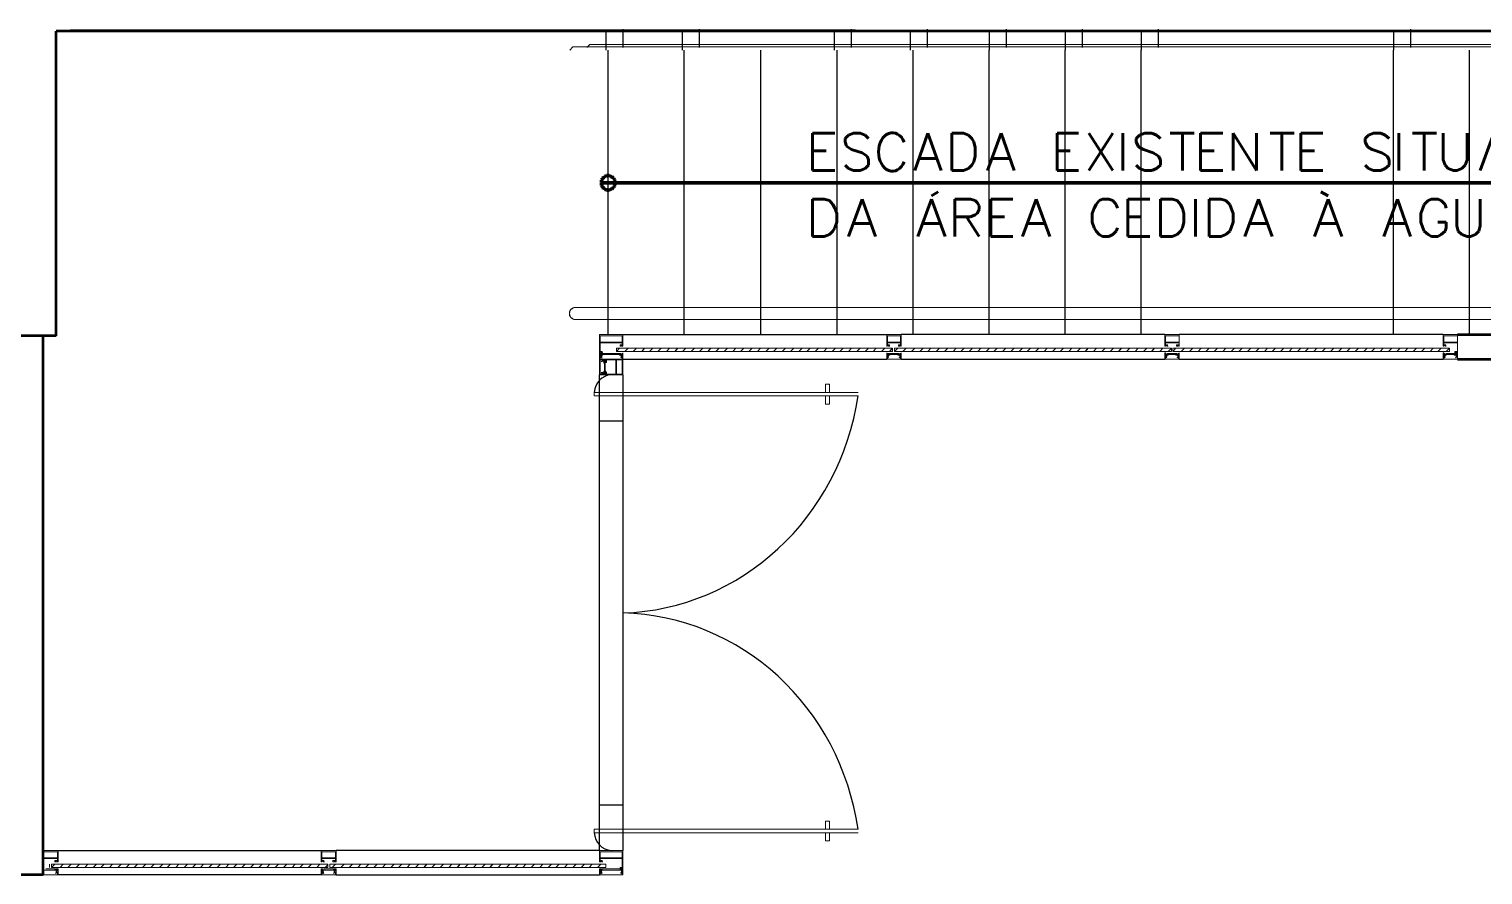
# Model space of a CAD drawing. Header units: millimetres. Extents: x -8 to 5830, y -596 to 3598.
# Drawn here: x 1672.449 to 1677.171, y 2387.204 to 2389.951 of the extents above; entities that cross this region are included whole.
import ezdxf

# ---------------------------------------------------------------- set-up
doc = ezdxf.new("R2010")
doc.units = ezdxf.units.MM
doc.layers.get('0').update_dxf_attribs({"color": 9})

msp = doc.modelspace()

# ---------------------------------------------------------------- linework, layer by layer
at = {"lineweight": 50}
for p, q in [((1679.058, 2389.9444), (1672.5372, 2389.9444)), ((1672.5372, 2388.9541), (1672.5372, 2389.9444)), ((1672.5372, 2388.9541), (1672.3958, 2388.9541)), ((1672.495, 2387.2037), (1672.495, 2388.9541)), ((1677.0876, 2388.9585), (1678.6938, 2388.9585)), ((1677.0876, 2388.879), (1677.2797, 2388.879)), ((1672.495, 2387.2037), (1672.419, 2387.2037))]:
    msp.add_line(p, q, dxfattribs=at)
msp.add_line((1675.1326, 2389.9475), (1672.5826, 2389.9475))
at = {"lineweight": 25}
for p, q in [((1674.3239, 2389.8823), (1674.3239, 2389.9444)), ((1674.3791, 2389.8911), (1674.3791, 2389.9507)), ((1674.5706, 2389.9444), (1674.5706, 2389.8823)), ((1674.6259, 2389.9507), (1674.6259, 2389.8911)), ((1675.0642, 2389.9444), (1675.0642, 2389.8823)), ((1675.1195, 2389.9507), (1675.1195, 2389.8911)), ((1675.311, 2389.9444), (1675.311, 2389.8823)), ((1675.3662, 2389.9507), (1675.3662, 2389.8911)), ((1675.5676, 2389.9444), (1675.5676, 2389.8823)), ((1675.6229, 2389.9507), (1675.6229, 2389.8911)), ((1675.8144, 2389.9444), (1675.8144, 2389.8823)), ((1675.8697, 2389.9507), (1675.8697, 2389.8911)), ((1676.0612, 2389.9444), (1676.0612, 2389.8823)), ((1676.1164, 2389.9507), (1676.1164, 2389.8911)), ((1676.8805, 2389.9444), (1676.8805, 2389.8823)), ((1676.9357, 2389.9507), (1676.9357, 2389.8911)), ((1674.3291, 2389.8823), (1674.3291, 2388.9585)), ((1674.576, 2389.8823), (1674.576, 2388.9585)), ((1674.8251, 2389.8823), (1674.8251, 2388.9585)), ((1675.072, 2389.8823), (1675.072, 2388.9585)), ((1675.3189, 2389.8823), (1675.3189, 2388.9585)), ((1675.5659, 2389.8823), (1675.5659, 2388.9585)), ((1675.8128, 2389.8823), (1675.8128, 2388.9585)), ((1676.0598, 2389.8823), (1676.0598, 2388.9585)), ((1676.8787, 2389.8823), (1676.8787, 2388.9585)), ((1677.1256, 2389.8823), (1677.1256, 2388.9585)), ((1674.3776, 2388.9585), (1675.2345, 2388.9585)), ((1676.1378, 2388.9585), (1675.2809, 2388.9585)), ((1677.0412, 2388.9585), (1676.1843, 2388.9585)), ((1674.3671, 2388.9143), (1674.3565, 2388.9033)), ((1674.3945, 2388.9143), (1674.3839, 2388.9033)), ((1674.4114, 2388.9033), (1674.4219, 2388.9143)), ((1674.4473, 2388.9143), (1674.4388, 2388.9033)), ((1674.4747, 2388.9143), (1674.4642, 2388.9033)), ((1674.5021, 2388.9143), (1674.4916, 2388.9033)), ((1674.5296, 2388.9143), (1674.519, 2388.9033)), ((1674.5549, 2388.9143), (1674.5465, 2388.9033)), ((1674.5718, 2388.9033), (1674.5823, 2388.9143)), ((1674.6098, 2388.9143), (1674.5992, 2388.9033)), ((1674.6267, 2388.9033), (1674.6372, 2388.9143)), ((1674.6625, 2388.9143), (1674.6541, 2388.9033)), ((1674.69, 2388.9143), (1674.6794, 2388.9033)), ((1674.7174, 2388.9143), (1674.7069, 2388.9033)), ((1674.7343, 2388.9033), (1674.7449, 2388.9143)), ((1674.7702, 2388.9143), (1674.7596, 2388.9033)), ((1674.7976, 2388.9143), (1674.7871, 2388.9033)), ((1674.8251, 2388.9143), (1674.8145, 2388.9033)), ((1674.8419, 2388.9033), (1674.8525, 2388.9143)), ((1674.8673, 2388.9033), (1674.8778, 2388.9143)), ((1674.8947, 2388.9033), (1674.9053, 2388.9143)), ((1674.9327, 2388.9143), (1674.9221, 2388.9033)), ((1674.9496, 2388.9033), (1674.9601, 2388.9143)), ((1674.9749, 2388.9033), (1674.9855, 2388.9143)), ((1675.0024, 2388.9033), (1675.0129, 2388.9143)), ((1675.0403, 2388.9143), (1675.0298, 2388.9033)), ((1675.0572, 2388.9033), (1675.0678, 2388.9143)), ((1675.0826, 2388.9033), (1675.0931, 2388.9143)), ((1675.11, 2388.9033), (1675.1205, 2388.9143)), ((1675.1374, 2388.9033), (1675.148, 2388.9143)), ((1675.1754, 2388.9143), (1675.1649, 2388.9033)), ((1675.2007, 2388.9143), (1675.1902, 2388.9033)), ((1675.2176, 2388.9033), (1675.2282, 2388.9143)), ((1675.2451, 2388.9033), (1675.2535, 2388.9143)), ((1675.2598, 2388.9033), (1675.2704, 2388.9143)), ((1675.2873, 2388.9033), (1675.2978, 2388.9143)), ((1675.3147, 2388.9033), (1675.3253, 2388.9143)), ((1675.3422, 2388.9033), (1675.3527, 2388.9143)), ((1675.3675, 2388.9033), (1675.378, 2388.9143)), ((1675.3949, 2388.9033), (1675.4055, 2388.9143)), ((1675.4224, 2388.9033), (1675.4329, 2388.9143)), ((1675.4498, 2388.9033), (1675.4603, 2388.9143)), ((1675.4751, 2388.9033), (1675.4857, 2388.9143)), ((1675.5026, 2388.9033), (1675.5131, 2388.9143)), ((1675.53, 2388.9033), (1675.5405, 2388.9143)), ((1675.5574, 2388.9033), (1675.568, 2388.9143)), ((1675.5828, 2388.9033), (1675.5933, 2388.9143)), ((1675.6102, 2388.9033), (1675.6208, 2388.9143)), ((1675.6376, 2388.9033), (1675.6482, 2388.9143)), ((1675.6651, 2388.9033), (1675.6756, 2388.9143)), ((1675.6904, 2388.9033), (1675.701, 2388.9143)), ((1675.7178, 2388.9033), (1675.7284, 2388.9143)), ((1675.7453, 2388.9033), (1675.7558, 2388.9143)), ((1675.7727, 2388.9033), (1675.7833, 2388.9143)), ((1675.798, 2388.9033), (1675.8086, 2388.9143)), ((1675.8255, 2388.9033), (1675.836, 2388.9143)), ((1675.8529, 2388.9033), (1675.8635, 2388.9143)), ((1675.8804, 2388.9033), (1675.8888, 2388.9143)), ((1675.9057, 2388.9033), (1675.9162, 2388.9143)), ((1675.9331, 2388.9033), (1675.9437, 2388.9143)), ((1675.9606, 2388.9033), (1675.9711, 2388.9143)), ((1675.988, 2388.9033), (1675.9964, 2388.9143)), ((1676.0133, 2388.9033), (1676.0239, 2388.9143)), ((1676.0408, 2388.9033), (1676.0513, 2388.9143)), ((1676.0682, 2388.9033), (1676.0787, 2388.9143)), ((1676.0956, 2388.9033), (1676.1041, 2388.9143)), ((1676.121, 2388.9033), (1676.1315, 2388.9143)), ((1676.1484, 2388.9033), (1676.1589, 2388.9143)), ((1676.1632, 2388.9033), (1676.1737, 2388.9143)), ((1676.1906, 2388.9033), (1676.2012, 2388.9143)), ((1676.218, 2388.9033), (1676.2286, 2388.9143)), ((1676.2455, 2388.9033), (1676.256, 2388.9143)), ((1676.2708, 2388.9033), (1676.2814, 2388.9143)), ((1676.2982, 2388.9033), (1676.3088, 2388.9143)), ((1676.3257, 2388.9033), (1676.3362, 2388.9143)), ((1676.3531, 2388.9033), (1676.3637, 2388.9143)), ((1676.3784, 2388.9033), (1676.389, 2388.9143)), ((1676.4059, 2388.9033), (1676.4164, 2388.9143)), ((1676.4333, 2388.9033), (1676.4439, 2388.9143)), ((1676.4608, 2388.9033), (1676.4713, 2388.9143)), ((1676.4861, 2388.9033), (1676.4966, 2388.9143)), ((1676.5135, 2388.9033), (1676.5241, 2388.9143)), ((1676.541, 2388.9033), (1676.5515, 2388.9143)), ((1676.5684, 2388.9033), (1676.579, 2388.9143)), ((1676.5937, 2388.9033), (1676.6043, 2388.9143)), ((1676.6212, 2388.9033), (1676.6317, 2388.9143)), ((1676.6486, 2388.9033), (1676.6592, 2388.9143)), ((1676.676, 2388.9033), (1676.6866, 2388.9143)), ((1676.7014, 2388.9033), (1676.7119, 2388.9143)), ((1676.7288, 2388.9033), (1676.7394, 2388.9143)), ((1676.7562, 2388.9033), (1676.7668, 2388.9143)), ((1676.7837, 2388.9033), (1676.7942, 2388.9143)), ((1676.809, 2388.9033), (1676.8196, 2388.9143)), ((1676.8364, 2388.9033), (1676.847, 2388.9143)), ((1676.8639, 2388.9033), (1676.8744, 2388.9143)), ((1676.8913, 2388.9033), (1676.9019, 2388.9143)), ((1676.9166, 2388.9033), (1676.9272, 2388.9143)), ((1676.9441, 2388.9033), (1676.9546, 2388.9143)), ((1676.9715, 2388.9033), (1676.9821, 2388.9143)), ((1676.999, 2388.9033), (1677.0095, 2388.9143)), ((1677.0243, 2388.9033), (1677.0348, 2388.9143)), ((1677.0517, 2388.9033), (1677.0623, 2388.9143)), ((1674.3776, 2388.879), (1675.2345, 2388.879)), ((1675.2809, 2388.879), (1676.1378, 2388.879)), ((1676.1843, 2388.879), (1677.0412, 2388.879)), ((1674.3016, 2387.2833), (1674.3016, 2388.8281)), ((1674.3776, 2388.8281), (1674.3776, 2387.2833)), ((1674.3776, 2388.6778), (1674.3016, 2388.6778)), ((1674.3016, 2387.4313), (1674.3776, 2387.4313)), ((1672.5435, 2387.2833), (1673.3983, 2387.2833)), ((1674.3016, 2387.2833), (1673.4469, 2387.2833)), ((1672.533, 2387.2391), (1672.5224, 2387.228)), ((1673.3983, 2387.2037), (1672.5435, 2387.2037)), ((1672.5499, 2387.228), (1672.5604, 2387.2391)), ((1672.5857, 2387.2391), (1672.5752, 2387.228)), ((1672.6026, 2387.228), (1672.6132, 2387.2391)), ((1672.6301, 2387.228), (1672.6406, 2387.2391)), ((1672.668, 2387.2391), (1672.6575, 2387.228)), ((1672.6828, 2387.228), (1672.6934, 2387.2391)), ((1672.7103, 2387.228), (1672.7208, 2387.2391)), ((1672.7377, 2387.228), (1672.7482, 2387.2391)), ((1672.7651, 2387.228), (1672.7757, 2387.2391)), ((1672.801, 2387.2391), (1672.7905, 2387.228)), ((1672.8179, 2387.228), (1672.8285, 2387.2391)), ((1672.8559, 2387.2391), (1672.8453, 2387.228)), ((1672.8728, 2387.228), (1672.8833, 2387.2391)), ((1672.8981, 2387.228), (1672.9087, 2387.2391)), ((1672.9255, 2387.228), (1672.9361, 2387.2391)), ((1672.9635, 2387.2391), (1672.953, 2387.228)), ((1672.9804, 2387.228), (1672.991, 2387.2391)), ((1673.0057, 2387.228), (1673.0163, 2387.2391)), ((1673.0332, 2387.228), (1673.0437, 2387.2391)), ((1673.0606, 2387.228), (1673.0712, 2387.2391)), ((1673.0881, 2387.228), (1673.0986, 2387.2391)), ((1673.1239, 2387.2391), (1673.1134, 2387.228)), ((1673.1514, 2387.2391), (1673.1408, 2387.228)), ((1673.1788, 2387.2391), (1673.1683, 2387.228)), ((1673.2062, 2387.2391), (1673.1957, 2387.228)), ((1673.2316, 2387.2391), (1673.221, 2387.228)), ((1673.259, 2387.2391), (1673.2485, 2387.228)), ((1673.2759, 2387.228), (1673.2864, 2387.2391)), ((1673.3033, 2387.228), (1673.3139, 2387.2391)), ((1673.3287, 2387.228), (1673.3392, 2387.2391)), ((1673.3561, 2387.228), (1673.3666, 2387.2391)), ((1673.3835, 2387.228), (1673.3941, 2387.2391)), ((1673.411, 2387.228), (1673.4194, 2387.2368)), ((1673.4447, 2387.2391), (1673.4342, 2387.228)), ((1673.4469, 2387.2037), (1674.3016, 2387.2037)), ((1673.4616, 2387.228), (1673.4722, 2387.2391)), ((1673.4891, 2387.228), (1673.4996, 2387.2391)), ((1673.5271, 2387.2391), (1673.5165, 2387.228)), ((1673.5418, 2387.228), (1673.5524, 2387.2391)), ((1673.5693, 2387.228), (1673.5798, 2387.2391)), ((1673.5967, 2387.228), (1673.6073, 2387.2391)), ((1673.6241, 2387.228), (1673.6347, 2387.2391)), ((1673.6495, 2387.228), (1673.66, 2387.2391)), ((1673.6769, 2387.228), (1673.6875, 2387.2391)), ((1673.7149, 2387.2391), (1673.7043, 2387.228)), ((1673.7402, 2387.2391), (1673.7318, 2387.228)), ((1673.7571, 2387.228), (1673.7677, 2387.2391)), ((1673.7951, 2387.2391), (1673.7845, 2387.228)), ((1673.812, 2387.228), (1673.8225, 2387.2391)), ((1673.8479, 2387.2391), (1673.8394, 2387.228)), ((1673.8647, 2387.228), (1673.8753, 2387.2391)), ((1673.8922, 2387.228), (1673.9027, 2387.2391)), ((1673.9196, 2387.228), (1673.9302, 2387.2391)), ((1673.9471, 2387.228), (1673.9555, 2387.2391)), ((1673.9724, 2387.228), (1673.9829, 2387.2391)), ((1674.0104, 2387.2391), (1673.9998, 2387.228)), ((1674.0378, 2387.2391), (1674.0273, 2387.228)), ((1674.0631, 2387.2391), (1674.0526, 2387.228)), ((1674.08, 2387.228), (1674.0906, 2387.2391)), ((1674.118, 2387.2391), (1674.1075, 2387.228)), ((1674.1455, 2387.2391), (1674.1349, 2387.228)), ((1674.1708, 2387.2391), (1674.1602, 2387.228)), ((1674.1877, 2387.228), (1674.1982, 2387.2391)), ((1674.2151, 2387.228), (1674.2257, 2387.2391)), ((1674.2425, 2387.228), (1674.2531, 2387.2391)), ((1674.2784, 2387.2391), (1674.2679, 2387.228)), ((1674.2953, 2387.228), (1674.3059, 2387.2391))]:
    msp.add_line(p, q, dxfattribs=at)
at = {"lineweight": 20}
for p, q in [((1674.2153, 2389.8927), (1674.2054, 2389.8823)), ((1678.6869, 2389.8927), (1674.2153, 2389.8927)), ((1674.2706, 2389.9011), (1674.2607, 2389.8911)), ((1678.7422, 2389.9011), (1674.2706, 2389.9011)), ((1674.2046, 2389.0337), (1674.2067, 2389.0381)), ((1674.2067, 2389.0381), (1674.2088, 2389.0403)), ((1674.2088, 2389.0403), (1674.213, 2389.0425)), ((1674.213, 2389.0425), (1674.2151, 2389.0447)), ((1674.2151, 2389.0447), (1674.2193, 2389.0469)), ((1674.2193, 2389.0469), (1678.6938, 2389.0469)), ((1674.2046, 2389.0204), (1674.2046, 2389.0337)), ((1674.2067, 2389.0182), (1674.2046, 2389.0204)), ((1674.2088, 2389.0138), (1674.2067, 2389.0182)), ((1674.213, 2389.0116), (1674.2088, 2389.0138)), ((1674.2151, 2389.0094), (1674.213, 2389.0116)), ((1674.2193, 2389.0071), (1674.2151, 2389.0094)), ((1678.6938, 2389.0071), (1674.2193, 2389.0071)), ((1677.2797, 2388.9585), (1674.3016, 2388.9585)), ((1674.3016, 2388.9585), (1674.3016, 2388.8281)), ((1674.3755, 2388.9541), (1674.3037, 2388.9541)), ((1674.3037, 2388.9541), (1674.3037, 2388.9342)), ((1674.3755, 2388.9342), (1674.3755, 2388.9541)), ((1674.3776, 2388.9209), (1674.3776, 2388.9585)), ((1675.2345, 2388.9209), (1675.2345, 2388.9585)), ((1675.2788, 2388.9541), (1675.2366, 2388.9541)), ((1675.2366, 2388.9541), (1675.2366, 2388.9342)), ((1675.2788, 2388.9342), (1675.2788, 2388.9541)), ((1675.2809, 2388.9585), (1675.2809, 2388.9209)), ((1676.1378, 2388.9585), (1676.1378, 2388.9209)), ((1676.1843, 2388.9541), (1676.14, 2388.9541)), ((1676.14, 2388.9541), (1676.14, 2388.9342)), ((1676.1843, 2388.9209), (1676.1843, 2388.9585)), ((1677.0412, 2388.9585), (1677.0412, 2388.9209)), ((1677.0876, 2388.9541), (1677.0433, 2388.9541)), ((1677.0433, 2388.9541), (1677.0433, 2388.9342)), ((1677.0876, 2388.9585), (1677.0876, 2388.879)), ((1674.3037, 2388.9342), (1674.3755, 2388.9342)), ((1674.3037, 2388.9033), (1674.3037, 2388.932)), ((1674.3037, 2388.932), (1674.3755, 2388.932)), ((1674.3037, 2388.9033), (1674.3101, 2388.9033)), ((1674.3037, 2388.9011), (1674.308, 2388.9011)), ((1674.3037, 2388.9011), (1674.3037, 2388.8922)), ((1674.308, 2388.8966), (1674.3037, 2388.8966)), ((1674.3037, 2388.89), (1674.3059, 2388.8944)), ((1674.3059, 2388.8966), (1674.3059, 2388.8944)), ((1674.3059, 2388.8944), (1674.3101, 2388.8944)), ((1674.308, 2388.8988), (1674.308, 2388.9011)), ((1674.308, 2388.8988), (1674.3122, 2388.8988)), ((1674.3101, 2388.9033), (1674.3101, 2388.8988)), ((1674.3101, 2388.8944), (1674.3101, 2388.8966)), ((1674.3101, 2388.8966), (1674.3713, 2388.8966)), ((1674.3122, 2388.8922), (1674.3122, 2388.8944)), ((1674.3122, 2388.8944), (1674.3671, 2388.8944)), ((1675.2535, 2388.9143), (1674.3565, 2388.9143)), ((1674.3565, 2388.9143), (1674.3565, 2388.9033)), ((1674.3565, 2388.9033), (1675.2535, 2388.9033)), ((1674.3671, 2388.8922), (1674.3671, 2388.8944)), ((1674.3692, 2388.9254), (1674.3755, 2388.9254)), ((1674.3692, 2388.9254), (1674.3692, 2388.9209)), ((1674.3692, 2388.9209), (1674.3734, 2388.9209)), ((1674.3692, 2388.8944), (1674.3692, 2388.8966)), ((1674.3755, 2388.8944), (1674.3692, 2388.8944)), ((1674.3713, 2388.9209), (1674.3713, 2388.9232)), ((1674.3713, 2388.9232), (1674.3755, 2388.9232)), ((1674.3755, 2388.8966), (1674.3734, 2388.8966)), ((1674.3755, 2388.9254), (1674.3755, 2388.932)), ((1674.3755, 2388.9232), (1674.3755, 2388.9209)), ((1674.3755, 2388.9209), (1674.3776, 2388.9209)), ((1674.3755, 2388.8966), (1674.3755, 2388.8944)), ((1674.3776, 2388.8944), (1674.3755, 2388.89)), ((1674.3776, 2388.8988), (1674.3776, 2388.8281)), ((1675.2345, 2388.9232), (1675.2408, 2388.9232)), ((1675.2345, 2388.9209), (1675.2366, 2388.9209)), ((1675.2345, 2388.8988), (1675.2345, 2388.879)), ((1675.2345, 2388.89), (1675.2366, 2388.8944)), ((1675.2366, 2388.9342), (1675.2788, 2388.9342)), ((1675.2366, 2388.932), (1675.2788, 2388.932)), ((1675.2366, 2388.932), (1675.2366, 2388.9254)), ((1675.243, 2388.9254), (1675.2366, 2388.9254)), ((1675.2366, 2388.8966), (1675.2366, 2388.8922)), ((1675.2366, 2388.8966), (1675.2387, 2388.8966)), ((1675.2366, 2388.8944), (1675.243, 2388.8944)), ((1675.2408, 2388.9232), (1675.2408, 2388.9209)), ((1675.2408, 2388.9209), (1675.2451, 2388.9209)), ((1675.2746, 2388.8966), (1675.2408, 2388.8966)), ((1675.243, 2388.9209), (1675.243, 2388.9254)), ((1675.243, 2388.8944), (1675.243, 2388.8966)), ((1675.2704, 2388.8944), (1675.2451, 2388.8944)), ((1675.2451, 2388.8944), (1675.2451, 2388.8922)), ((1675.2535, 2388.9033), (1675.2535, 2388.9143)), ((1676.1589, 2388.9143), (1675.2598, 2388.9143)), ((1675.2598, 2388.9143), (1675.2598, 2388.9033)), ((1675.2598, 2388.9033), (1676.1589, 2388.9033)), ((1675.2704, 2388.8922), (1675.2704, 2388.8944)), ((1675.2725, 2388.9209), (1675.2725, 2388.9254)), ((1675.2725, 2388.9254), (1675.2788, 2388.9254)), ((1675.2767, 2388.9209), (1675.2725, 2388.9209)), ((1675.2725, 2388.8944), (1675.2725, 2388.8966)), ((1675.2788, 2388.8944), (1675.2725, 2388.8944)), ((1675.2788, 2388.9232), (1675.2746, 2388.9232)), ((1675.2746, 2388.9232), (1675.2746, 2388.9209)), ((1675.2767, 2388.8966), (1675.2788, 2388.8966)), ((1675.2788, 2388.932), (1675.2788, 2388.9254)), ((1675.2788, 2388.9209), (1675.2788, 2388.9232)), ((1675.2809, 2388.9209), (1675.2788, 2388.9209)), ((1675.2788, 2388.8966), (1675.2788, 2388.8922)), ((1675.2809, 2388.8944), (1675.2788, 2388.89)), ((1675.2809, 2388.879), (1675.2809, 2388.8988)), ((1676.1378, 2388.9209), (1676.14, 2388.9209)), ((1676.1378, 2388.879), (1676.1378, 2388.8988)), ((1676.1378, 2388.8988), (1676.14, 2388.8988)), ((1676.14, 2388.9342), (1676.1843, 2388.9342)), ((1676.14, 2388.932), (1676.1843, 2388.932)), ((1676.14, 2388.9254), (1676.14, 2388.932)), ((1676.1463, 2388.9254), (1676.14, 2388.9254)), ((1676.14, 2388.9209), (1676.14, 2388.9232)), ((1676.14, 2388.9232), (1676.1442, 2388.9232)), ((1676.14, 2388.8922), (1676.14, 2388.8988)), ((1676.14, 2388.8966), (1676.1421, 2388.8966)), ((1676.1421, 2388.8944), (1676.14, 2388.89)), ((1676.1421, 2388.8966), (1676.1421, 2388.8944)), ((1676.1421, 2388.8944), (1676.1463, 2388.8944)), ((1676.1442, 2388.9232), (1676.1442, 2388.9209)), ((1676.1442, 2388.9209), (1676.1484, 2388.9209)), ((1676.1463, 2388.9209), (1676.1463, 2388.9254)), ((1676.1463, 2388.8944), (1676.1463, 2388.8966)), ((1676.1463, 2388.8966), (1676.1779, 2388.8966)), ((1676.1737, 2388.8944), (1676.1484, 2388.8944)), ((1676.1484, 2388.8944), (1676.1484, 2388.8922)), ((1676.1589, 2388.9033), (1676.1589, 2388.9143)), ((1677.0623, 2388.9143), (1676.1632, 2388.9143)), ((1676.1632, 2388.9143), (1676.1632, 2388.9033)), ((1676.1632, 2388.9033), (1677.0623, 2388.9033)), ((1676.1737, 2388.8922), (1676.1737, 2388.8944)), ((1676.1843, 2388.9254), (1676.1758, 2388.9254)), ((1676.1758, 2388.9254), (1676.1758, 2388.9209)), ((1676.1758, 2388.9209), (1676.1801, 2388.9209)), ((1676.1758, 2388.8966), (1676.1758, 2388.8944)), ((1676.1758, 2388.8944), (1676.1822, 2388.8944)), ((1676.1779, 2388.9209), (1676.1779, 2388.9232)), ((1676.1779, 2388.9232), (1676.1822, 2388.9232)), ((1676.1822, 2388.8966), (1676.1801, 2388.8966)), ((1676.1822, 2388.9232), (1676.1822, 2388.9209)), ((1676.1822, 2388.9209), (1676.1843, 2388.9209)), ((1676.1822, 2388.8966), (1676.1822, 2388.8922)), ((1676.1822, 2388.89), (1676.1843, 2388.8944)), ((1676.1843, 2388.8988), (1676.1843, 2388.879)), ((1677.0412, 2388.9209), (1677.0433, 2388.9209)), ((1677.0412, 2388.879), (1677.0412, 2388.8988)), ((1677.0412, 2388.8988), (1677.0433, 2388.8988)), ((1677.0433, 2388.9342), (1677.0876, 2388.9342)), ((1677.0433, 2388.932), (1677.0876, 2388.932)), ((1677.0433, 2388.9254), (1677.0433, 2388.932)), ((1677.0496, 2388.9254), (1677.0433, 2388.9254)), ((1677.0433, 2388.9209), (1677.0433, 2388.9232)), ((1677.0433, 2388.9232), (1677.0475, 2388.9232)), ((1677.0433, 2388.8922), (1677.0433, 2388.8988)), ((1677.0433, 2388.8966), (1677.0454, 2388.8966)), ((1677.0454, 2388.8944), (1677.0433, 2388.89)), ((1677.0454, 2388.8966), (1677.0454, 2388.8944)), ((1677.0454, 2388.8944), (1677.0496, 2388.8944)), ((1677.0475, 2388.9232), (1677.0475, 2388.9209)), ((1677.0517, 2388.9209), (1677.0475, 2388.9209)), ((1677.0496, 2388.9209), (1677.0496, 2388.9254)), ((1677.0496, 2388.8944), (1677.0496, 2388.8966)), ((1677.0496, 2388.8966), (1677.0876, 2388.8966)), ((1677.0771, 2388.8944), (1677.0517, 2388.8944)), ((1677.0517, 2388.8944), (1677.0517, 2388.8922)), ((1677.0623, 2388.9033), (1677.0623, 2388.9143)), ((1677.0771, 2388.8922), (1677.0771, 2388.8944)), ((1677.0792, 2388.9033), (1677.0792, 2388.8944)), ((1677.0876, 2388.9033), (1677.0792, 2388.9033)), ((1677.0792, 2388.8944), (1677.0855, 2388.8944)), ((1677.0813, 2388.8988), (1677.0813, 2388.9011)), ((1677.0813, 2388.9011), (1677.0876, 2388.9011)), ((1677.0834, 2388.8988), (1677.0813, 2388.8988)), ((1677.0834, 2388.8966), (1677.0834, 2388.8988)), ((1677.0855, 2388.8944), (1677.0855, 2388.8988)), ((1677.0876, 2388.8988), (1677.0855, 2388.8988)), ((1677.0876, 2388.8944), (1677.0855, 2388.89)), ((1674.3776, 2388.879), (1674.3016, 2388.879)), ((1674.3037, 2388.8922), (1674.3122, 2388.8922)), ((1674.3037, 2388.8878), (1674.3059, 2388.89)), ((1674.308, 2388.8834), (1674.3037, 2388.8878)), ((1674.3037, 2388.879), (1674.3037, 2388.8878)), ((1674.3122, 2388.8767), (1674.3037, 2388.8767)), ((1674.3037, 2388.8767), (1674.3037, 2388.8303)), ((1674.3059, 2388.89), (1674.3059, 2388.8922)), ((1674.308, 2388.89), (1674.3059, 2388.8878)), ((1674.3101, 2388.8878), (1674.3059, 2388.8834)), ((1674.308, 2388.8922), (1674.308, 2388.89)), ((1674.3101, 2388.8834), (1674.308, 2388.8834)), ((1674.3122, 2388.8745), (1674.308, 2388.8723)), ((1674.308, 2388.8701), (1674.3122, 2388.8745)), ((1674.308, 2388.8723), (1674.308, 2388.8701)), ((1674.3122, 2388.8723), (1674.3164, 2388.8767)), ((1674.3122, 2388.8745), (1674.3122, 2388.8767)), ((1674.3164, 2388.8745), (1674.3122, 2388.8745)), ((1674.3143, 2388.8723), (1674.3164, 2388.8723)), ((1674.3164, 2388.8767), (1674.3206, 2388.8767)), ((1674.3164, 2388.8657), (1674.3164, 2388.8767)), ((1674.3185, 2388.8657), (1674.3164, 2388.8657)), ((1674.3185, 2388.8679), (1674.3185, 2388.8745)), ((1674.3185, 2388.8745), (1674.3227, 2388.8745)), ((1674.3249, 2388.8679), (1674.3185, 2388.8679)), ((1674.3185, 2388.8392), (1674.3185, 2388.8657)), ((1674.3206, 2388.8348), (1674.3206, 2388.879)), ((1674.3227, 2388.8723), (1674.3206, 2388.8723)), ((1674.3227, 2388.8767), (1674.3227, 2388.8701)), ((1674.3249, 2388.8679), (1674.3249, 2388.8767)), ((1674.3544, 2388.8767), (1674.3249, 2388.8767)), ((1674.3544, 2388.8303), (1674.3544, 2388.8767)), ((1674.3565, 2388.8767), (1674.3565, 2388.8303)), ((1674.3755, 2388.8767), (1674.3565, 2388.8767)), ((1674.3755, 2388.8922), (1674.3671, 2388.8922)), ((1674.3713, 2388.8922), (1674.3713, 2388.89)), ((1674.3713, 2388.8878), (1674.3734, 2388.89)), ((1674.3713, 2388.8834), (1674.3734, 2388.8878)), ((1674.3713, 2388.8834), (1674.3755, 2388.8878)), ((1674.3734, 2388.89), (1674.3734, 2388.8922)), ((1674.3734, 2388.8878), (1674.3755, 2388.89)), ((1674.3755, 2388.8812), (1674.3755, 2388.89)), ((1674.3755, 2388.8812), (1674.3776, 2388.8812)), ((1674.3755, 2388.8303), (1674.3755, 2388.8767)), ((1675.2345, 2388.879), (1675.2809, 2388.879)), ((1675.2451, 2388.8922), (1675.2366, 2388.8922)), ((1675.2366, 2388.89), (1675.2366, 2388.879)), ((1675.2366, 2388.8878), (1675.2387, 2388.89)), ((1675.2366, 2388.8878), (1675.2408, 2388.8834)), ((1675.2387, 2388.8922), (1675.2387, 2388.89)), ((1675.2408, 2388.89), (1675.2387, 2388.8878)), ((1675.2387, 2388.8834), (1675.2408, 2388.8878)), ((1675.2408, 2388.89), (1675.2408, 2388.8922)), ((1675.2704, 2388.8922), (1675.2788, 2388.8922)), ((1675.2788, 2388.8878), (1675.2746, 2388.8834)), ((1675.2746, 2388.8834), (1675.2767, 2388.8878)), ((1675.2767, 2388.8922), (1675.2767, 2388.8878)), ((1675.2788, 2388.89), (1675.2767, 2388.8878)), ((1675.2788, 2388.89), (1675.2788, 2388.8812)), ((1676.1843, 2388.879), (1676.1378, 2388.879)), ((1676.1484, 2388.8922), (1676.14, 2388.8922)), ((1676.1421, 2388.89), (1676.14, 2388.8878)), ((1676.1442, 2388.8834), (1676.14, 2388.8878)), ((1676.14, 2388.8878), (1676.14, 2388.879)), ((1676.1421, 2388.8922), (1676.1421, 2388.89)), ((1676.1421, 2388.8878), (1676.1442, 2388.89)), ((1676.1421, 2388.8834), (1676.1442, 2388.8878)), ((1676.1442, 2388.89), (1676.1442, 2388.8922)), ((1676.1822, 2388.8922), (1676.1737, 2388.8922)), ((1676.1822, 2388.8878), (1676.1779, 2388.8834)), ((1676.1779, 2388.8834), (1676.1801, 2388.8878)), ((1676.1801, 2388.8878), (1676.1801, 2388.8922)), ((1676.1822, 2388.89), (1676.1801, 2388.8878)), ((1676.1822, 2388.8812), (1676.1822, 2388.89)), ((1676.1843, 2388.8812), (1676.1822, 2388.8812)), ((1677.0876, 2388.879), (1677.0412, 2388.879)), ((1677.0433, 2388.8922), (1677.0517, 2388.8922)), ((1677.0454, 2388.89), (1677.0433, 2388.8878)), ((1677.0475, 2388.8834), (1677.0433, 2388.8878)), ((1677.0433, 2388.8878), (1677.0433, 2388.879)), ((1677.0454, 2388.8922), (1677.0454, 2388.89)), ((1677.0454, 2388.8878), (1677.0475, 2388.89)), ((1677.0454, 2388.8834), (1677.0475, 2388.8878)), ((1677.0475, 2388.89), (1677.0475, 2388.8922)), ((1677.0876, 2388.8922), (1677.0771, 2388.8922)), ((1677.0834, 2388.8878), (1677.0813, 2388.8834)), ((1677.0813, 2388.8834), (1677.0834, 2388.8834)), ((1677.0834, 2388.8878), (1677.0834, 2388.8922)), ((1677.0855, 2388.89), (1677.0834, 2388.8878)), ((1677.0834, 2388.8834), (1677.0855, 2388.8878)), ((1677.0855, 2388.89), (1677.0855, 2388.8878)), ((1677.0855, 2388.8878), (1677.0876, 2388.8878)), ((1674.3776, 2388.8281), (1674.3016, 2388.8281)), ((1674.3122, 2388.8303), (1674.3037, 2388.8303)), ((1674.308, 2388.8348), (1674.308, 2388.837)), ((1674.308, 2388.8325), (1674.3122, 2388.837)), ((1674.308, 2388.8348), (1674.3122, 2388.8303)), ((1674.3122, 2388.8325), (1674.3143, 2388.8348)), ((1674.3143, 2388.8325), (1674.3122, 2388.8303)), ((1674.3143, 2388.8348), (1674.3164, 2388.8348)), ((1674.3143, 2388.8303), (1674.3164, 2388.8325)), ((1674.3143, 2388.8325), (1674.3164, 2388.8325)), ((1674.3185, 2388.8392), (1674.3164, 2388.8392)), ((1674.3164, 2388.8392), (1674.3164, 2388.8303)), ((1674.3164, 2388.8303), (1674.3227, 2388.8303)), ((1674.3185, 2388.8325), (1674.3185, 2388.837)), ((1674.3185, 2388.837), (1674.3206, 2388.837)), ((1674.3206, 2388.8325), (1674.3185, 2388.8325)), ((1674.3206, 2388.8392), (1674.3227, 2388.8392)), ((1674.3227, 2388.8348), (1674.3206, 2388.8348)), ((1674.3206, 2388.8325), (1674.3206, 2388.8281)), ((1674.3227, 2388.8392), (1674.3227, 2388.837)), ((1674.3227, 2388.837), (1674.3249, 2388.837)), ((1674.3227, 2388.8303), (1674.3227, 2388.8348)), ((1674.3249, 2388.837), (1674.3249, 2388.8303)), ((1674.3249, 2388.8303), (1674.3544, 2388.8303)), ((1674.3565, 2388.8303), (1674.3755, 2388.8303)), ((1674.3776, 2388.8171), (1674.3776, 2388.7861)), ((1675.1416, 2388.7707), (1674.2848, 2388.7707)), ((1674.2848, 2388.7707), (1674.2848, 2388.7596)), ((1674.2848, 2388.7596), (1675.1416, 2388.7596)), ((1675.0488, 2388.7972), (1675.0361, 2388.7972)), ((1675.0361, 2388.7972), (1675.0361, 2388.7707)), ((1675.0361, 2388.7331), (1675.0361, 2388.7596)), ((1675.0488, 2388.7707), (1675.0488, 2388.7972)), ((1675.0488, 2388.7596), (1675.0488, 2388.7331)), ((1675.0488, 2388.7331), (1675.0361, 2388.7331)), ((1674.2848, 2387.3407), (1674.2848, 2387.3518)), ((1674.2848, 2387.3518), (1675.1416, 2387.3518)), ((1675.1416, 2387.3407), (1674.2848, 2387.3407)), ((1675.0361, 2387.3783), (1675.0361, 2387.3518)), ((1675.0361, 2387.3783), (1675.0488, 2387.3783)), ((1675.0361, 2387.3142), (1675.0361, 2387.3407)), ((1675.0488, 2387.3518), (1675.0488, 2387.3783)), ((1675.0488, 2387.3407), (1675.0488, 2387.3142)), ((1674.3776, 2387.2943), (1674.3776, 2387.323)), ((1675.0488, 2387.3142), (1675.0361, 2387.3142)), ((1672.5435, 2387.2833), (1672.495, 2387.2833)), ((1672.5414, 2387.2788), (1672.4971, 2387.2788)), ((1672.4971, 2387.2589), (1672.5414, 2387.2589)), ((1672.4971, 2387.2567), (1672.5414, 2387.2567)), ((1672.533, 2387.2501), (1672.533, 2387.2457)), ((1672.5414, 2387.2501), (1672.533, 2387.2501)), ((1672.533, 2387.2457), (1672.5372, 2387.2457)), ((1672.5351, 2387.2479), (1672.5351, 2387.2457)), ((1672.5351, 2387.2479), (1672.5414, 2387.2479)), ((1672.5393, 2387.2457), (1672.5435, 2387.2457)), ((1672.5414, 2387.2589), (1672.5414, 2387.2788)), ((1672.5414, 2387.2501), (1672.5414, 2387.2567)), ((1672.5414, 2387.2479), (1672.5414, 2387.2457)), ((1672.5435, 2387.2457), (1672.5435, 2387.2833)), ((1673.4469, 2387.2833), (1673.3983, 2387.2833)), ((1673.3983, 2387.2833), (1673.3983, 2387.2457)), ((1673.3983, 2387.2457), (1673.4004, 2387.2457)), ((1673.4447, 2387.2788), (1673.4004, 2387.2788)), ((1673.4004, 2387.2788), (1673.4004, 2387.2589)), ((1673.4004, 2387.2589), (1673.4447, 2387.2589)), ((1673.4004, 2387.2567), (1673.4004, 2387.2501)), ((1673.4004, 2387.2567), (1673.4447, 2387.2567)), ((1673.4068, 2387.2501), (1673.4004, 2387.2501)), ((1673.4004, 2387.2457), (1673.4004, 2387.2479)), ((1673.4046, 2387.2479), (1673.4004, 2387.2479)), ((1673.4046, 2387.2457), (1673.4046, 2387.2479)), ((1673.4089, 2387.2457), (1673.4046, 2387.2457)), ((1673.4068, 2387.2457), (1673.4068, 2387.2501)), ((1673.4447, 2387.2501), (1673.4363, 2387.2501)), ((1673.4363, 2387.2501), (1673.4363, 2387.2457)), ((1673.4363, 2387.2457), (1673.4405, 2387.2457)), ((1673.4405, 2387.2457), (1673.4405, 2387.2479)), ((1673.4405, 2387.2479), (1673.4447, 2387.2479)), ((1673.4426, 2387.2457), (1673.4469, 2387.2457)), ((1673.4447, 2387.2589), (1673.4447, 2387.2788)), ((1673.4447, 2387.2567), (1673.4447, 2387.2501)), ((1673.4447, 2387.2479), (1673.4447, 2387.2457)), ((1673.4469, 2387.2457), (1673.4469, 2387.2833)), ((1674.3776, 2387.2833), (1674.3016, 2387.2833)), ((1674.3016, 2387.2833), (1674.3016, 2387.2457)), ((1674.3016, 2387.2457), (1674.3059, 2387.2457)), ((1674.3037, 2387.2589), (1674.3037, 2387.2788)), ((1674.3037, 2387.2788), (1674.3755, 2387.2788)), ((1674.3755, 2387.2589), (1674.3037, 2387.2589)), ((1674.3755, 2387.2567), (1674.3037, 2387.2567)), ((1674.3037, 2387.2501), (1674.3037, 2387.2567)), ((1674.3101, 2387.2501), (1674.3037, 2387.2501)), ((1674.3037, 2387.2457), (1674.3037, 2387.2479)), ((1674.3037, 2387.2479), (1674.308, 2387.2479)), ((1674.308, 2387.2479), (1674.308, 2387.2457)), ((1674.308, 2387.2457), (1674.3122, 2387.2457)), ((1674.3101, 2387.2457), (1674.3101, 2387.2501)), ((1674.3755, 2387.2788), (1674.3755, 2387.2589)), ((1674.3755, 2387.228), (1674.3755, 2387.2567)), ((1674.3776, 2387.2833), (1674.3776, 2387.2037)), ((1672.5435, 2387.2037), (1672.495, 2387.2037)), ((1672.4971, 2387.2192), (1672.5414, 2387.2192)), ((1672.5034, 2387.2236), (1672.5351, 2387.2236)), ((1672.5161, 2387.2391), (1672.5161, 2387.228)), ((1673.4194, 2387.2391), (1672.5224, 2387.2391)), ((1672.5224, 2387.2391), (1672.5224, 2387.228)), ((1672.5224, 2387.228), (1673.4194, 2387.228)), ((1672.5351, 2387.2214), (1672.533, 2387.2214)), ((1672.533, 2387.2214), (1672.533, 2387.2192)), ((1672.5351, 2387.2236), (1672.5351, 2387.2214)), ((1672.5393, 2387.2125), (1672.5351, 2387.2103)), ((1672.5351, 2387.2081), (1672.5372, 2387.2103)), ((1672.5372, 2387.2214), (1672.5372, 2387.2236)), ((1672.5372, 2387.2236), (1672.5435, 2387.2236)), ((1672.5393, 2387.2214), (1672.5372, 2387.2214)), ((1672.5372, 2387.2192), (1672.5372, 2387.2147)), ((1672.5372, 2387.2125), (1672.5393, 2387.2147)), ((1672.5372, 2387.2081), (1672.5393, 2387.2125)), ((1672.5393, 2387.2192), (1672.5393, 2387.2214)), ((1672.5393, 2387.2147), (1672.5414, 2387.2192)), ((1672.5393, 2387.2125), (1672.5393, 2387.2147)), ((1672.5414, 2387.2125), (1672.5393, 2387.2125)), ((1672.5414, 2387.2192), (1672.5414, 2387.2236)), ((1672.5414, 2387.2037), (1672.5414, 2387.2125)), ((1672.5435, 2387.2236), (1672.5435, 2387.2037)), ((1673.4025, 2387.2236), (1673.3983, 2387.2236)), ((1673.3983, 2387.2236), (1673.3983, 2387.2037)), ((1673.3983, 2387.2037), (1673.4469, 2387.2037)), ((1673.4004, 2387.2236), (1673.4004, 2387.2192)), ((1673.4025, 2387.2192), (1673.4004, 2387.2147)), ((1673.4447, 2387.2192), (1673.4004, 2387.2192)), ((1673.4004, 2387.2125), (1673.4025, 2387.2147)), ((1673.4004, 2387.2037), (1673.4004, 2387.2125)), ((1673.4004, 2387.2125), (1673.4046, 2387.2081)), ((1673.4025, 2387.2147), (1673.4025, 2387.2236)), ((1673.4025, 2387.2125), (1673.4046, 2387.2147)), ((1673.4068, 2387.2125), (1673.4025, 2387.2103)), ((1673.4046, 2387.2147), (1673.4046, 2387.2192)), ((1673.4046, 2387.2081), (1673.4068, 2387.2103)), ((1673.4384, 2387.2236), (1673.4068, 2387.2236)), ((1673.4068, 2387.2236), (1673.4068, 2387.2192)), ((1673.4194, 2387.228), (1673.4194, 2387.2391)), ((1674.3227, 2387.2391), (1673.4257, 2387.2391)), ((1673.4257, 2387.2391), (1673.4257, 2387.228)), ((1673.4257, 2387.228), (1674.3227, 2387.228)), ((1673.4384, 2387.2192), (1673.4384, 2387.2236)), ((1673.4426, 2387.2125), (1673.4384, 2387.2103)), ((1673.4384, 2387.2081), (1673.4405, 2387.2103)), ((1673.4469, 2387.2236), (1673.4405, 2387.2236)), ((1673.4405, 2387.2236), (1673.4405, 2387.2214)), ((1673.4405, 2387.2214), (1673.4426, 2387.2214)), ((1673.4405, 2387.2192), (1673.4405, 2387.2147)), ((1673.4426, 2387.2147), (1673.4405, 2387.2125)), ((1673.4426, 2387.2125), (1673.4405, 2387.2081)), ((1673.4426, 2387.2125), (1673.4426, 2387.2214)), ((1673.4447, 2387.2192), (1673.4426, 2387.2147)), ((1673.4426, 2387.2125), (1673.4447, 2387.2125)), ((1673.4447, 2387.2192), (1673.4447, 2387.2236)), ((1673.4447, 2387.2125), (1673.4447, 2387.2037)), ((1673.4469, 2387.2037), (1673.4469, 2387.2236)), ((1674.308, 2387.2236), (1674.3016, 2387.2236)), ((1674.3016, 2387.2236), (1674.3016, 2387.2037)), ((1674.3016, 2387.2037), (1674.3776, 2387.2037)), ((1674.3037, 2387.2192), (1674.3037, 2387.2236)), ((1674.3037, 2387.2192), (1674.3755, 2387.2192)), ((1674.3059, 2387.2192), (1674.3037, 2387.2147)), ((1674.3037, 2387.2125), (1674.3059, 2387.2147)), ((1674.3037, 2387.2037), (1674.3037, 2387.2125)), ((1674.3037, 2387.2125), (1674.308, 2387.2081)), ((1674.308, 2387.2214), (1674.3059, 2387.2214)), ((1674.3059, 2387.2147), (1674.3059, 2387.2214)), ((1674.308, 2387.2147), (1674.3059, 2387.2125)), ((1674.3101, 2387.2125), (1674.3059, 2387.2103)), ((1674.308, 2387.2236), (1674.308, 2387.2214)), ((1674.308, 2387.2192), (1674.308, 2387.2147)), ((1674.308, 2387.2081), (1674.3101, 2387.2103)), ((1674.3776, 2387.2236), (1674.3101, 2387.2236)), ((1674.3101, 2387.2236), (1674.3101, 2387.2192)), ((1674.3227, 2387.228), (1674.3227, 2387.2391)), ((1674.3755, 2387.228), (1674.3692, 2387.228)), ((1674.3692, 2387.2236), (1674.3692, 2387.228)), ((1674.3692, 2387.2192), (1674.3692, 2387.2214)), ((1674.3692, 2387.2214), (1674.3713, 2387.2214)), ((1674.3713, 2387.2214), (1674.3713, 2387.2258)), ((1674.3713, 2387.2258), (1674.3776, 2387.2258)), ((1674.3755, 2387.2147), (1674.3713, 2387.2103)), ((1674.3713, 2387.2081), (1674.3755, 2387.2125)), ((1674.3713, 2387.2103), (1674.3713, 2387.2081)), ((1674.3734, 2387.2214), (1674.3734, 2387.2236)), ((1674.3755, 2387.2214), (1674.3734, 2387.2214)), ((1674.3734, 2387.2125), (1674.3734, 2387.2192)), ((1674.3755, 2387.2236), (1674.3755, 2387.2192)), ((1674.3755, 2387.2147), (1674.3776, 2387.2192)), ((1674.3755, 2387.2059), (1674.3755, 2387.2147)), ((1674.3755, 2387.2059), (1674.3776, 2387.2059))]:
    msp.add_line(p, q, dxfattribs=at)
at = {"lineweight": 60}
for p, q in [((1674.9939, 2389.4912), (1674.9939, 2389.6127)), ((1674.9939, 2389.6127), (1675.0657, 2389.6127)), ((1675.11, 2389.6061), (1675.0994, 2389.595)), ((1675.1269, 2389.6127), (1675.11, 2389.6061)), ((1675.148, 2389.6127), (1675.1269, 2389.6127)), ((1675.1649, 2389.6061), (1675.148, 2389.6127)), ((1675.1754, 2389.595), (1675.1649, 2389.6061)), ((1675.3253, 2389.4912), (1675.3675, 2389.6127)), ((1675.3675, 2389.6127), (1675.4118, 2389.4912)), ((1675.4456, 2389.4912), (1675.4456, 2389.6127)), ((1675.4456, 2389.6127), (1675.4836, 2389.6127)), ((1675.4836, 2389.6127), (1675.5004, 2389.6061)), ((1675.5004, 2389.6061), (1675.511, 2389.595)), ((1675.5617, 2389.4912), (1675.606, 2389.6127)), ((1675.606, 2389.6127), (1675.6482, 2389.4912)), ((1675.7875, 2389.4912), (1675.7875, 2389.6127)), ((1675.7875, 2389.6127), (1675.8571, 2389.6127)), ((1675.8909, 2389.4912), (1675.969, 2389.6127)), ((1675.8909, 2389.6127), (1675.969, 2389.4912)), ((1676.0007, 2389.4912), (1676.0007, 2389.6127)), ((1676.0555, 2389.6061), (1676.045, 2389.595)), ((1676.0724, 2389.6127), (1676.0555, 2389.6061)), ((1676.0956, 2389.6127), (1676.0724, 2389.6127)), ((1676.1104, 2389.6061), (1676.0956, 2389.6127)), ((1676.1231, 2389.595), (1676.1104, 2389.6061)), ((1676.1547, 2389.6127), (1676.2328, 2389.6127)), ((1676.1948, 2389.6127), (1676.1948, 2389.4912)), ((1676.2539, 2389.4912), (1676.2539, 2389.6127)), ((1676.2539, 2389.6127), (1676.3257, 2389.6127)), ((1676.3595, 2389.4912), (1676.3595, 2389.6127)), ((1676.3595, 2389.6127), (1676.4354, 2389.4912)), ((1676.4354, 2389.4912), (1676.4354, 2389.6127)), ((1676.4798, 2389.6127), (1676.5578, 2389.6127)), ((1676.5177, 2389.6127), (1676.5177, 2389.4912)), ((1676.579, 2389.4912), (1676.579, 2389.6127)), ((1676.579, 2389.6127), (1676.6507, 2389.6127)), ((1676.7985, 2389.6061), (1676.7879, 2389.595)), ((1676.8153, 2389.6127), (1676.7985, 2389.6061)), ((1676.8386, 2389.6127), (1676.8153, 2389.6127)), ((1676.8533, 2389.6061), (1676.8386, 2389.6127)), ((1676.866, 2389.595), (1676.8533, 2389.6061)), ((1676.8977, 2389.4912), (1676.8977, 2389.6127)), ((1676.942, 2389.6127), (1677.0201, 2389.6127)), ((1676.98, 2389.6127), (1676.98, 2389.4912)), ((1677.0412, 2389.6127), (1677.0412, 2389.5265)), ((1677.1193, 2389.5265), (1677.1193, 2389.6127)), ((1677.1615, 2389.4912), (1677.2058, 2389.6127)), ((1674.9939, 2389.5552), (1675.0382, 2389.5552)), ((1675.0994, 2389.595), (1675.0994, 2389.584)), ((1675.0994, 2389.584), (1675.1037, 2389.5707)), ((1675.1037, 2389.5707), (1675.11, 2389.5663)), ((1675.11, 2389.5663), (1675.1205, 2389.5597)), ((1675.1205, 2389.5597), (1675.1543, 2389.5486)), ((1675.511, 2389.595), (1675.5173, 2389.584)), ((1675.5173, 2389.584), (1675.5216, 2389.5663)), ((1675.5216, 2389.5663), (1675.5216, 2389.5376)), ((1675.7875, 2389.5552), (1675.8297, 2389.5552)), ((1676.045, 2389.595), (1676.045, 2389.584)), ((1676.045, 2389.584), (1676.0513, 2389.5707)), ((1676.0513, 2389.5707), (1676.0555, 2389.5663)), ((1676.0555, 2389.5663), (1676.0682, 2389.5597)), ((1676.0682, 2389.5597), (1676.0999, 2389.5486)), ((1676.2539, 2389.5552), (1676.2982, 2389.5552)), ((1676.579, 2389.5552), (1676.6233, 2389.5552)), ((1676.7879, 2389.595), (1676.7879, 2389.584)), ((1676.7879, 2389.584), (1676.7942, 2389.5707)), ((1676.7942, 2389.5707), (1676.7985, 2389.5663)), ((1676.7985, 2389.5663), (1676.8111, 2389.5597)), ((1676.8111, 2389.5597), (1676.8428, 2389.5486)), ((1675.11, 2389.4978), (1675.0994, 2389.5088)), ((1675.1543, 2389.5486), (1675.1649, 2389.542)), ((1675.1649, 2389.542), (1675.1712, 2389.5376)), ((1675.1754, 2389.5088), (1675.1649, 2389.4978)), ((1675.1712, 2389.5376), (1675.1754, 2389.5265)), ((1675.1754, 2389.5265), (1675.1754, 2389.5088)), ((1675.34, 2389.5309), (1675.397, 2389.5309)), ((1675.511, 2389.5088), (1675.5004, 2389.4978)), ((1675.5173, 2389.5199), (1675.511, 2389.5088)), ((1675.5216, 2389.5376), (1675.5173, 2389.5199)), ((1675.5785, 2389.5309), (1675.6334, 2389.5309)), ((1676.0555, 2389.4978), (1676.045, 2389.5088)), ((1676.0999, 2389.5486), (1676.1104, 2389.542)), ((1676.1104, 2389.542), (1676.1167, 2389.5376)), ((1676.1231, 2389.5088), (1676.1104, 2389.4978)), ((1676.1167, 2389.5376), (1676.1231, 2389.5265)), ((1676.1231, 2389.5265), (1676.1231, 2389.5088)), ((1676.7985, 2389.4978), (1676.7879, 2389.5088)), ((1676.8428, 2389.5486), (1676.8533, 2389.542)), ((1676.8533, 2389.542), (1676.8597, 2389.5376)), ((1676.866, 2389.5088), (1676.8533, 2389.4978)), ((1676.8597, 2389.5376), (1676.866, 2389.5265)), ((1676.866, 2389.5265), (1676.866, 2389.5088)), ((1677.0412, 2389.5265), (1677.0475, 2389.5088)), ((1677.0475, 2389.5088), (1677.0581, 2389.4978)), ((1677.1024, 2389.4978), (1677.1129, 2389.5088)), ((1677.1129, 2389.5088), (1677.1193, 2389.5265)), ((1675.0657, 2389.4912), (1674.9939, 2389.4912)), ((1675.1269, 2389.4912), (1675.11, 2389.4978)), ((1675.148, 2389.4912), (1675.1269, 2389.4912)), ((1675.1649, 2389.4978), (1675.148, 2389.4912)), ((1675.4836, 2389.4912), (1675.4456, 2389.4912)), ((1675.5004, 2389.4978), (1675.4836, 2389.4912)), ((1675.8571, 2389.4912), (1675.7875, 2389.4912)), ((1676.0724, 2389.4912), (1676.0555, 2389.4978)), ((1676.0956, 2389.4912), (1676.0724, 2389.4912)), ((1676.1104, 2389.4978), (1676.0956, 2389.4912)), ((1676.3257, 2389.4912), (1676.2539, 2389.4912)), ((1676.6507, 2389.4912), (1676.579, 2389.4912)), ((1676.8153, 2389.4912), (1676.7985, 2389.4978)), ((1676.8386, 2389.4912), (1676.8153, 2389.4912)), ((1676.8533, 2389.4978), (1676.8386, 2389.4912)), ((1677.0581, 2389.4978), (1677.0749, 2389.4912)), ((1677.0749, 2389.4912), (1677.0855, 2389.4912)), ((1677.0855, 2389.4912), (1677.1024, 2389.4978)), ((1675.3801, 2389.4094), (1675.4013, 2389.4226)), ((1676.6676, 2389.4094), (1676.6444, 2389.4226)), ((1674.9939, 2389.2768), (1674.9939, 2389.3983)), ((1674.9939, 2389.3983), (1675.0319, 2389.3983)), ((1675.0319, 2389.3983), (1675.0488, 2389.3939)), ((1675.0488, 2389.3939), (1675.0593, 2389.3806)), ((1675.0593, 2389.3806), (1675.0657, 2389.3696)), ((1675.0657, 2389.3696), (1675.072, 2389.3519)), ((1675.11, 2389.2768), (1675.1543, 2389.3983)), ((1675.1543, 2389.3983), (1675.1986, 2389.2768)), ((1675.3358, 2389.2768), (1675.3801, 2389.3983)), ((1675.3801, 2389.3983), (1675.4245, 2389.2768)), ((1675.4561, 2389.2768), (1675.4561, 2389.3983)), ((1675.4561, 2389.3983), (1675.5068, 2389.3983)), ((1675.5068, 2389.3983), (1675.5216, 2389.3939)), ((1675.5216, 2389.3939), (1675.5279, 2389.3873)), ((1675.5279, 2389.3873), (1675.5342, 2389.3762)), ((1675.5342, 2389.3762), (1675.5342, 2389.3652)), ((1675.5722, 2389.2768), (1675.5722, 2389.3983)), ((1675.5722, 2389.3983), (1675.644, 2389.3983)), ((1675.6756, 2389.2768), (1675.7199, 2389.3983)), ((1675.7199, 2389.3983), (1675.7643, 2389.2768)), ((1675.9078, 2389.3696), (1675.9015, 2389.3519)), ((1675.9141, 2389.3806), (1675.9078, 2389.3696)), ((1675.9247, 2389.3939), (1675.9141, 2389.3806)), ((1675.9352, 2389.3983), (1675.9247, 2389.3939)), ((1675.9563, 2389.3983), (1675.9352, 2389.3983)), ((1675.969, 2389.3939), (1675.9563, 2389.3983)), ((1675.9795, 2389.3806), (1675.969, 2389.3939)), ((1675.9838, 2389.3696), (1675.9795, 2389.3806)), ((1676.0175, 2389.2768), (1676.0175, 2389.3983)), ((1676.0175, 2389.3983), (1676.0893, 2389.3983)), ((1676.1231, 2389.2768), (1676.1231, 2389.3983)), ((1676.1231, 2389.3983), (1676.1611, 2389.3983)), ((1676.1611, 2389.3983), (1676.1779, 2389.3939)), ((1676.1779, 2389.3939), (1676.1885, 2389.3806)), ((1676.1885, 2389.3806), (1676.1948, 2389.3696)), ((1676.1948, 2389.3696), (1676.199, 2389.3519)), ((1676.237, 2389.2768), (1676.237, 2389.3983)), ((1676.2814, 2389.2768), (1676.2814, 2389.3983)), ((1676.2814, 2389.3983), (1676.3194, 2389.3983)), ((1676.3194, 2389.3983), (1676.3362, 2389.3939)), ((1676.3362, 2389.3939), (1676.3489, 2389.3806)), ((1676.3489, 2389.3806), (1676.3531, 2389.3696)), ((1676.3531, 2389.3696), (1676.3595, 2389.3519)), ((1676.3974, 2389.2768), (1676.4418, 2389.3983)), ((1676.4418, 2389.3983), (1676.4861, 2389.2768)), ((1676.6233, 2389.2768), (1676.6676, 2389.3983)), ((1676.6676, 2389.3983), (1676.7119, 2389.2768)), ((1676.8491, 2389.2768), (1676.8934, 2389.3983)), ((1676.8934, 2389.3983), (1676.9356, 2389.2768)), ((1676.9757, 2389.3696), (1676.9694, 2389.3519)), ((1676.98, 2389.3806), (1676.9757, 2389.3696)), ((1676.9926, 2389.3939), (1676.98, 2389.3806)), ((1677.0032, 2389.3983), (1676.9926, 2389.3939)), ((1677.0243, 2389.3983), (1677.0032, 2389.3983)), ((1677.0348, 2389.3939), (1677.0243, 2389.3983)), ((1677.0475, 2389.3806), (1677.0348, 2389.3939)), ((1677.0517, 2389.3696), (1677.0475, 2389.3806)), ((1677.0855, 2389.3983), (1677.0855, 2389.3121)), ((1677.1615, 2389.3121), (1677.1615, 2389.3983)), ((1675.072, 2389.3232), (1675.0657, 2389.3055)), ((1675.072, 2389.3519), (1675.072, 2389.3232)), ((1675.5068, 2389.3409), (1675.4561, 2389.3409)), ((1675.4941, 2389.3409), (1675.5342, 2389.2768)), ((1675.5216, 2389.3475), (1675.5068, 2389.3409)), ((1675.5279, 2389.3519), (1675.5216, 2389.3475)), ((1675.5342, 2389.3652), (1675.5279, 2389.3519)), ((1675.5722, 2389.3409), (1675.6165, 2389.3409)), ((1675.9015, 2389.3519), (1675.9015, 2389.3232)), ((1675.9015, 2389.3232), (1675.9078, 2389.3055)), ((1676.0175, 2389.3409), (1676.0619, 2389.3409)), ((1676.199, 2389.3232), (1676.1948, 2389.3055)), ((1676.199, 2389.3519), (1676.199, 2389.3232)), ((1676.3595, 2389.3232), (1676.3531, 2389.3055)), ((1676.3595, 2389.3519), (1676.3595, 2389.3232)), ((1676.9694, 2389.3519), (1676.9694, 2389.3232)), ((1676.9694, 2389.3232), (1676.9757, 2389.3055)), ((1677.0517, 2389.3232), (1677.0243, 2389.3232)), ((1677.0517, 2389.3055), (1677.0517, 2389.3232)), ((1675.0319, 2389.2768), (1674.9939, 2389.2768)), ((1675.0488, 2389.2834), (1675.0319, 2389.2768)), ((1675.0593, 2389.2945), (1675.0488, 2389.2834)), ((1675.0657, 2389.3055), (1675.0593, 2389.2945)), ((1675.1269, 2389.3188), (1675.1817, 2389.3188)), ((1675.3527, 2389.3188), (1675.4076, 2389.3188)), ((1675.644, 2389.2768), (1675.5722, 2389.2768)), ((1675.6925, 2389.3188), (1675.7474, 2389.3188)), ((1675.9078, 2389.3055), (1675.9141, 2389.2945)), ((1675.9141, 2389.2945), (1675.9247, 2389.2834)), ((1675.9247, 2389.2834), (1675.9352, 2389.2768)), ((1675.9352, 2389.2768), (1675.9563, 2389.2768)), ((1675.9563, 2389.2768), (1675.969, 2389.2834)), ((1675.969, 2389.2834), (1675.9795, 2389.2945)), ((1675.9795, 2389.2945), (1675.9838, 2389.3055)), ((1676.0893, 2389.2768), (1676.0175, 2389.2768)), ((1676.1611, 2389.2768), (1676.1231, 2389.2768)), ((1676.1779, 2389.2834), (1676.1611, 2389.2768)), ((1676.1885, 2389.2945), (1676.1779, 2389.2834)), ((1676.1948, 2389.3055), (1676.1885, 2389.2945)), ((1676.3194, 2389.2768), (1676.2814, 2389.2768)), ((1676.3362, 2389.2834), (1676.3194, 2389.2768)), ((1676.3489, 2389.2945), (1676.3362, 2389.2834)), ((1676.3531, 2389.3055), (1676.3489, 2389.2945)), ((1676.4143, 2389.3188), (1676.4692, 2389.3188)), ((1676.6402, 2389.3188), (1676.695, 2389.3188)), ((1676.866, 2389.3188), (1676.9209, 2389.3188)), ((1676.9757, 2389.3055), (1676.98, 2389.2945)), ((1676.98, 2389.2945), (1676.9926, 2389.2834)), ((1676.9926, 2389.2834), (1677.0032, 2389.2768)), ((1677.0032, 2389.2768), (1677.0243, 2389.2768)), ((1677.0243, 2389.2768), (1677.0348, 2389.2834)), ((1677.0348, 2389.2834), (1677.0475, 2389.2945)), ((1677.0475, 2389.2945), (1677.0517, 2389.3055)), ((1677.0855, 2389.3121), (1677.0897, 2389.2945)), ((1677.0897, 2389.2945), (1677.1024, 2389.2834)), ((1677.1024, 2389.2834), (1677.1193, 2389.2768)), ((1677.1193, 2389.2768), (1677.1298, 2389.2768)), ((1677.1298, 2389.2768), (1677.1467, 2389.2834)), ((1677.1467, 2389.2834), (1677.1573, 2389.2945)), ((1677.1573, 2389.2945), (1677.1615, 2389.3121))]:
    msp.add_line(p, q, dxfattribs=at)
at = {"lineweight": 70}
for p, q in [((1674.3101, 2389.4624), (1674.308, 2389.4602)), ((1674.3122, 2389.4668), (1674.3101, 2389.4624)), ((1674.3143, 2389.4691), (1674.3122, 2389.4668)), ((1674.3227, 2389.4735), (1674.3143, 2389.4691)), ((1674.3249, 2389.4757), (1674.3227, 2389.4735)), ((1674.3333, 2389.4757), (1674.3249, 2389.4757)), ((1674.3417, 2389.4713), (1674.3333, 2389.4757)), ((1674.3438, 2389.4691), (1674.3417, 2389.4713)), ((1674.3481, 2389.4668), (1674.3438, 2389.4691)), ((1674.3502, 2389.4624), (1674.3481, 2389.4668)), ((1674.3502, 2389.4602), (1674.3502, 2389.4624)), ((1674.308, 2389.4558), (1674.3059, 2389.4514)), ((1674.3059, 2389.4514), (1678.6811, 2389.4514)), ((1674.3059, 2389.4514), (1674.308, 2389.447)), ((1674.308, 2389.4602), (1674.308, 2389.4558)), ((1674.308, 2389.447), (1674.308, 2389.4425)), ((1674.308, 2389.4425), (1674.3101, 2389.4403)), ((1674.3101, 2389.4403), (1674.3122, 2389.4359)), ((1674.3122, 2389.4359), (1674.3143, 2389.4337)), ((1674.3143, 2389.4337), (1674.3227, 2389.4293)), ((1674.3227, 2389.4293), (1674.3249, 2389.4271)), ((1674.3249, 2389.4271), (1674.3333, 2389.4271)), ((1674.3333, 2389.4271), (1674.3417, 2389.4315)), ((1674.3417, 2389.4315), (1674.3438, 2389.4337)), ((1674.3438, 2389.4337), (1674.3481, 2389.4359)), ((1674.3481, 2389.4359), (1674.3502, 2389.4403)), ((1674.3523, 2389.4558), (1674.3502, 2389.4602)), ((1674.3502, 2389.4425), (1674.3523, 2389.447)), ((1674.3502, 2389.4403), (1674.3502, 2389.4425)), ((1674.3523, 2389.447), (1674.3523, 2389.4558))]:
    msp.add_line(p, q, dxfattribs=at)
at = {"lineweight": 60}
msp.add_ellipse((1675.2529, 2389.5518), major_axis=(0.0002, 0.0625), ratio=0.719898, start_param=-1.027987, end_param=4.177619, dxfattribs=at)
at = {"lineweight": 20}
msp.add_ellipse((1674.2234, 2389.027), major_axis=(0, 0.0199), ratio=0.954968, start_param=-0.006173, end_param=3.147765, dxfattribs=at)
at = {"lineweight": 25}
for centre, major_axis, start_param, end_param in [((1674.3424, 2388.7678), (0, 0.0604), 0.047583, 1.523213), ((1674.3547, 2388.8883), (0, 0.8341), 3.170418, 4.557446), ((1674.3593, 2387.226), (0, 0.8288), -1.418443, -0.023122), ((1674.3424, 2387.3436), (0, 0.0604), 1.618379, 3.09401)]:
    msp.add_ellipse(centre, major_axis=major_axis, ratio=0.954968, start_param=start_param, end_param=end_param, dxfattribs=at)

doc.saveas('drawing.dxf')
